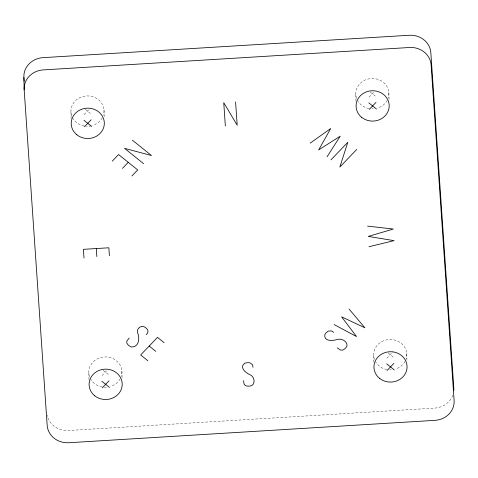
<?xml version="1.0" encoding="UTF-8"?>
<svg xmlns="http://www.w3.org/2000/svg" width="478" height="478" viewBox="0 0 478 478"><rect width="100%" height="100%" fill="white"/><g stroke="black" fill="none" stroke-linecap="round" stroke-linejoin="round"><path stroke-width="0.36" stroke-dasharray="2.39 1.79" d="M84.122 114.612L88.938 109.587M101.999 375.6L106.815 370.575M368.98 97.189L373.796 92.17M386.857 358.177L393.119 351.653M370.163 91.919L376.174 96.753M85.311 109.337L91.316 114.17M388.046 352.907L394.051 357.741M103.188 370.325L109.193 375.158M406.76 353.654L406.939 361.571M388.883 92.666L389.062 100.583M373.694 355.674L373.844 362.157M355.817 94.686L355.967 101.169M121.902 371.071L122.081 378.994M104.025 110.083L104.204 118.006M88.842 373.097L89.004 380.297M70.965 112.109L71.108 118.586M47.908 417.886A20.387 18.684 -1.3 0 0 68.509 430.499L434.753 408.098A20.387 18.684 -1.3 0 0 452.881 395.109M47.477 416.547A20.387 18.684 -1.3 0 1 47.155 415.179M71.796 115.993A16.563 15.182 -1.3 0 1 87.175 95.923A16.563 15.182 -1.3 0 1 103.385 115.323M102.328 117.791A16.563 15.182 -1.3 0 1 92.774 125.463M91.388 125.834A16.563 15.182 -1.3 0 1 86.363 126.246M84.218 125.989A16.563 15.182 -1.3 0 1 72.955 118.419M89.673 376.981A16.563 15.182 -1.3 0 1 105.052 356.905A16.563 15.182 -1.3 0 1 121.263 376.311M120.211 378.779A16.563 15.182 -1.3 0 1 110.651 386.451M106.409 387.228A16.563 15.182 -1.3 0 1 104.246 387.234M102.095 386.977A16.563 15.182 -1.3 0 1 90.832 379.407M374.525 359.558A16.563 15.182 -1.3 0 1 389.911 339.488A16.563 15.182 -1.3 0 1 406.121 358.888M405.063 361.362A16.563 15.182 -1.3 0 1 395.509 369.034M391.267 369.811A16.563 15.182 -1.3 0 1 389.827 369.841M386.953 369.554A16.563 15.182 -1.3 0 1 375.684 361.983M356.648 98.576A16.563 15.182 -1.3 0 1 372.033 78.5A16.563 15.182 -1.3 0 1 388.238 97.906M387.186 100.374A16.563 15.182 -1.3 0 1 377.632 108.046M373.39 108.823A16.563 15.182 -1.3 0 1 371.944 108.853M369.076 108.566A16.563 15.182 -1.3 0 1 357.807 100.995"/><path stroke-width="0.72" d="M327.083 156.76L340.24 136.164L318.629 149.961L330.728 128.51L310.156 143.143M84.403 126.849L91.143 119.823M112.282 161.116L118.586 154.543L137.7 169.923L131.886 175.982M122.452 168.387L128.259 162.329M129.239 338.06L126.969 340.862A4.087 3.746 -1.3 0 0 127.148 343.67A9.399 8.61 -1.3 0 0 131.199 346.932C139.128 347.59 140.036 337.874 137.467 332.365C136.63 328.972 140.257 325.626 143.567 326.546A9.399 8.61 -1.3 0 1 147.618 329.808C148.485 331.565 147.606 333.519 146.214 334.708M102.28 387.837L109.02 380.811M369.255 109.432L376.001 102.4M330.949 159.873L347.805 142.295L339.852 167.037L356.708 149.459M387.132 370.42L393.878 363.388M368.974 246.72L394.099 240.637L368.269 236.431L393.304 229.052L367.564 226.112M334.134 324.586L356.522 336.548L341.579 316.824L364.905 327.806L349.042 309.039M368.807 102.842L376.449 108.99M132.376 140.162L151.49 155.541L124.525 148.347L143.639 163.727M83.949 120.259L91.597 126.413M386.684 363.83L394.326 369.978M333.704 332.33L331.433 330.907L328.362 331.057A9.399 8.61 -1.3 0 0 324.789 334.785C323.767 342.164 333.889 340.629 337.982 339.326C341.878 338.263 347.775 341.645 346.98 346.042A9.399 8.61 -1.3 0 1 343.407 349.765A4.087 3.746 -1.3 0 1 340.342 349.944L337.295 347.87M164.115 342.678L157.525 337.378L140.669 354.957L147.822 360.705M149.202 346.054L155.792 351.36M101.826 381.247L109.474 387.401M235.588 101.922L237.184 125.224L223.746 102.645L225.341 125.947M252.999 367.271L252.498 364.792L250.215 362.91A9.399 8.61 -1.3 0 0 244.826 363.244C238.504 367.463 246.517 373.443 250.609 375.015C254.302 376.736 255.563 383.416 251.769 385.615A9.399 8.61 -1.3 0 1 246.379 385.943A4.087 3.746 -1.3 0 1 244.085 384.079L243.535 380.631M109.402 255.814L108.853 247.777L83.417 249.337L84.014 258.048M96.293 248.548L96.843 256.584M453.837 390.305A20.387 18.684 -1.3 0 0 453.825 388.214L430.833 52.658A20.387 18.684 -1.3 0 0 409.21 35.264L42.972 57.659A20.387 18.684 -1.3 0 0 23.9 77.544L24.157 81.266M24.175 89.786L47.167 425.342A20.387 18.684 -1.3 0 0 68.79 442.736L435.028 420.341A20.387 18.684 -1.3 0 0 454.1 400.456L431.114 64.9A20.387 18.684 -1.3 0 0 409.491 47.501L43.247 69.902A20.387 18.684 -1.3 0 0 24.175 89.786L23.9 77.544M76.815 134.76A16.563 15.182 -1.3 0 0 104.007 126.282A16.563 15.182 -1.3 0 0 82.491 108.966A16.563 15.182 -1.3 0 0 76.815 134.76M94.692 395.748A16.563 15.182 -1.3 0 0 121.89 387.27A16.563 15.182 -1.3 0 0 100.368 369.954A16.563 15.182 -1.3 0 0 94.692 395.748M379.55 378.331A16.563 15.182 -1.3 0 0 406.742 369.847A16.563 15.182 -1.3 0 0 385.226 352.537A16.563 15.182 -1.3 0 0 379.55 378.331M361.673 117.343A16.563 15.182 -1.3 0 0 388.865 108.859A16.563 15.182 -1.3 0 0 367.349 91.549A16.563 15.182 -1.3 0 0 361.673 117.343"/></g></svg>
